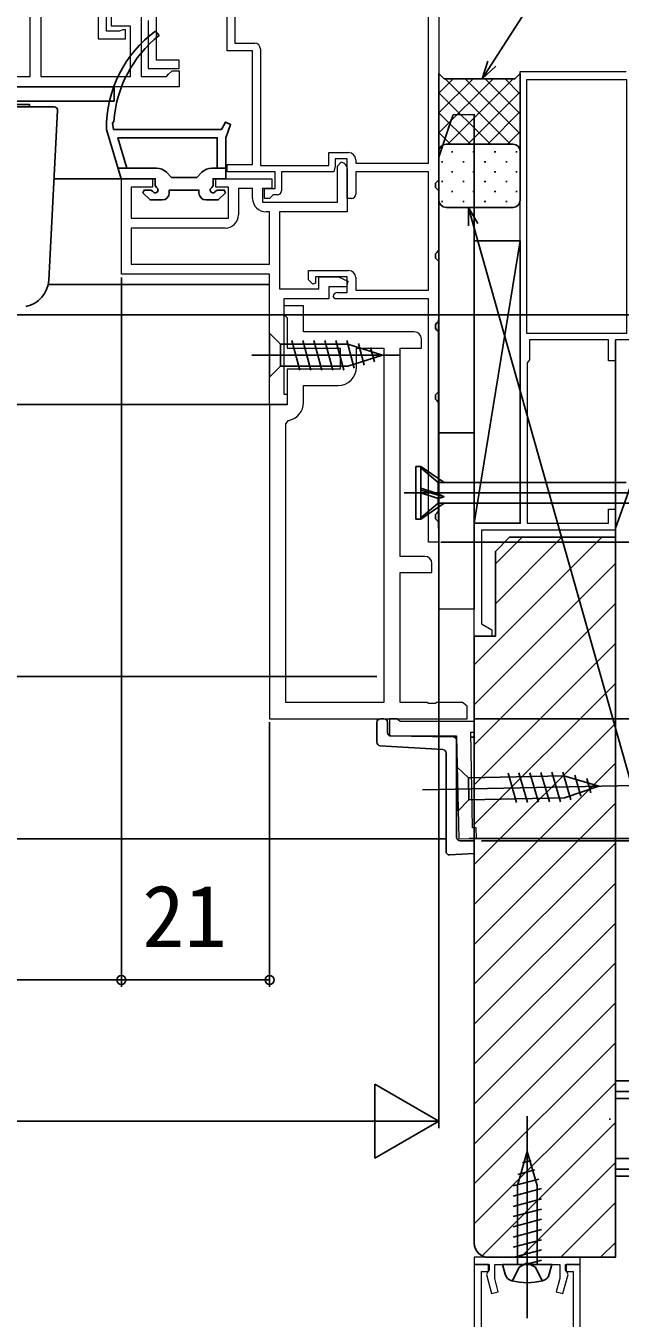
# Model space of a CAD drawing. Units: millimetres, scale not verified. Extents: x -525 to 525, y -803 to 799.
# Drawn here: x 204.6 to 288.8, y -640.8 to -457.7 of the extents above; entities that cross this region are included whole.
import ezdxf
from ezdxf.enums import TextEntityAlignment as Align

# ---------------------------------------------------------------- set-up
doc = ezdxf.new("R2010")
doc.units = ezdxf.units.MM
doc.header["$LTSCALE"] = 4
doc.layers.add('0-2_YKK_11', color=7, linetype='Continuous', lineweight=18)
for name, color, linetype in [('0-4_YKK_12', 2, 'Continuous'), ('0-5_YKK_13', 4, 'Continuous'), ('0-6_YKK_D', 6, 'Continuous'), ('0-8_YSS_K', 3, 'Continuous'), ('0-9_YSS_KE', 3, 'Continuous')]:
    doc.layers.add(name, color=color, linetype=linetype)
doc.styles.add('ＭＳ ゴシック', font='')
doc.styles.get('ＭＳ ゴシック').set_extended_font_data('MS Gothic')

msp = doc.modelspace()

# ---------------------------------------------------------------- linework, layer by layer
at = {"layer": '0-2_YKK_11', "color": 211}
msp.add_line((239.108, -495.3), (239.108, -495.322), dxfattribs=at)
at = {"layer": '0-2_YKK_11', "color": 30}
msp.add_line((267.106, -555.844), (267.106, -554.044), dxfattribs=at)
at = {"layer": '0-2_YKK_11'}
for points in [[(221.906, -456.944), (221.906, -463.744), (226.306, -463.744), (226.306, -462.544), (223.106, -462.544), (223.106, -453.444), (227.106, -453.444), (227.106, -452.444), (222.606, -452.444), (222.606, -448.044), (222.806, -447.844), (223.106, -447.544), (223.106, -429.144), (222.806, -428.844), (222.606, -428.644), (222.606, -425.544), (227.106, -425.544), (227.106, -423.444), (225.731, -423.444), (225.57, -423.832), (226.094, -424.356), (225.934, -424.744), (223.606, -424.744)], [(203.706, -453.844), (206.706, -453.844), (206.706, -464.844), (219.406, -464.844), (219.406, -457.744), (216.706, -457.744), (216.706, -456.244), (220.906, -456.244), (220.906, -464.844), (224.506, -464.844), (224.806, -464.544), (225.306, -464.044), (226.306, -464.044), (226.306, -466.344), (154.506, -466.344)], [(177.106, -453.344), (214.806, -453.344), (214.806, -459.544), (218.706, -459.544), (218.706, -458.244), (218.306, -458.244), (218.083, -458.344), (217.859, -458.444), (216.006, -458.444), (216.006, -455.944), (218.448, -455.944), (218.632, -456.064), (219.181, -456.064), (219.365, -455.944), (220.906, -455.944)], [(187.406, -464.844), (205.206, -464.844), (205.206, -455.344), (203.706, -455.344)], [(269.106, -642.144), (269.106, -634.144), (270.106, -634.144), (270.106, -633.144), (268.106, -633.144), (268.106, -677.317)], [(283.106, -707.144), (283.106, -633.144), (281.106, -633.144), (281.106, -634.144), (282.106, -634.144), (282.106, -642.144)]]:
    msp.add_lwpolyline(points, dxfattribs=at)
at = {"layer": '0-2_YKK_11', "color": 211}
for points in [[(263.106, -423.844), (263.106, -499.144), (263.056, -499.276), (263.006, -499.408), (263.006, -528.779), (263.056, -528.912), (263.106, -529.044), (263.106, -530.844), (261.606, -530.844), (261.606, -496.344), (248.406, -496.344), (248.106, -496.044)], [(240.206, -481.644), (239.606, -481.644), (239.306, -481.944), (239.106, -482.144), (238.406, -482.144), (238.406, -480.744), (239.906, -480.744), (239.906, -478.344), (233.106, -478.344), (233.106, -477.344), (236.706, -477.344), (236.706, -461.244), (233.106, -461.244), (233.106, -424.844)], [(261.606, -477.144), (261.606, -425.144), (234.206, -425.144), (234.206, -460.144), (237.006, -460.144)], [(237.806, -460.944), (237.806, -477.444), (247.506, -477.444), (247.506, -475.644), (250.306, -475.644)], [(239.107, -492.844), (218.108, -492.844), (218.108, -479.344), (222.508, -479.344), (222.508, -480.544), (219.508, -480.544), (219.508, -484.944), (233.308, -484.944), (233.308, -480.544), (231.508, -480.544), (231.508, -479.344), (239.408, -479.344), (239.408, -480.744), (238.108, -480.744), (238.108, -482.644), (248.708, -482.644), (248.708, -477.544), (249.208, -477.044)], [(250.706, -482.144), (250.106, -482.144), (250.106, -476.544), (248.406, -476.544), (248.406, -477.544), (248.206, -478.344), (240.806, -478.344), (240.806, -481.044)], [(251.306, -476.644), (251.306, -477.144), (261.606, -477.144)], [(250.108, -477.944), (250.108, -484.044), (240.508, -484.044), (240.508, -494.944), (246.108, -494.944), (246.108, -493.244), (248.877, -493.244), (250.172, -493.858), (249.995, -494.644), (247.508, -494.644), (247.508, -496.344), (241.107, -496.344), (241.107, -509.859), (241.607, -509.859), (241.607, -511.359), (239.107, -511.359), (239.107, -492.844)], [(251.306, -493.344), (251.306, -495.144), (261.606, -495.144), (261.606, -478.344), (251.306, -478.344), (251.306, -481.544)], [(236.708, -482.144), (236.708, -480.744), (234.708, -480.744), (234.708, -484.444)], [(219.508, -491.444), (239.108, -491.444), (239.108, -484.044), (238.608, -484.044)], [(232.808, -486.344), (219.508, -486.344), (219.508, -491.444)], [(248.706, -495.444), (250.106, -495.444), (250.106, -493.244), (245.606, -493.244), (245.606, -494.147), (245.229, -494.298), (244.606, -493.644), (244.606, -492.344), (250.306, -492.344)]]:
    msp.add_lwpolyline(points, dxfattribs=at)
at = {"layer": '0-2_YKK_11', "color": 4}
for points in [[(274.606, -502.844), (274.606, -464.144), (289.606, -464.144)], [(310.606, -502.144), (288.106, -502.144), (288.106, -505.144), (287.106, -505.144), (287.106, -502.144), (275.906, -502.144), (275.906, -504.986), (275.786, -505.169), (275.606, -505.444), (275.606, -528.144), (287.106, -528.144), (287.106, -526.144), (288.106, -526.144), (288.106, -529.144), (269.106, -529.144), (269.106, -542.378), (270.606, -543.244), (270.606, -544.144), (268.106, -544.144), (268.106, -528.144), (274.606, -528.144), (274.606, -505.144), (274.606, -502.844)]]:
    msp.add_lwpolyline(points, dxfattribs=at)
msp.add_lwpolyline([(289.706, -501.244), (289.706, -465.344), (275.506, -465.344), (275.506, -501.244)], close=True, dxfattribs=at)
at = {"layer": '0-2_YKK_11', "color": 30}
for points in [[(259.606, -501.044), (243.906, -501.044), (243.906, -497.344), (242.106, -497.344), (241.106, -497.344), (241.106, -498.544), (241.406, -498.844), (241.606, -499.044), (241.606, -503.344), (249.106, -503.344), (249.106, -506.344), (241.606, -506.344), (241.606, -511.344), (239.106, -511.344)], [(255.306, -503.344), (255.306, -553.544), (241.406, -553.544), (241.406, -514.085), (241.81, -513.595)], [(251.406, -506.044), (251.406, -503.344), (255.306, -503.344)], [(261.106, -532.844), (257.606, -532.844), (257.606, -503.344), (260.606, -503.344), (260.606, -502.044)], [(243.906, -511.044), (243.906, -508.644), (248.806, -508.644)], [(239.106, -511.344), (239.106, -555.844), (267.106, -555.844)], [(267.106, -554.044), (266.627, -553.687), (266.436, -553.544), (262.777, -553.544), (262.586, -553.687), (261.627, -553.687), (261.436, -553.544), (257.606, -553.544), (257.606, -535.144), (262.106, -535.144), (262.106, -533.844)]]:
    msp.add_lwpolyline(points, dxfattribs=at)
msp.add_lwpolyline([(265.606, -558.244), (265.906, -572.844), (268.406, -572.792), (268.376, -571.303), (267.875, -571.303), (267.597, -557.744), (268.106, -557.744), (268.106, -556.244), (257.606, -556.244), (257.117, -555.844), (256.106, -555.844), (256.106, -558.244)], close=True, dxfattribs=at)
at = {"layer": '0-2_YKK_11'}
msp.add_lwpolyline([(283.106, -632.144), (268.106, -632.144), (268.106, -633.144), (270.206, -633.144), (270.206, -633.914), (270.006, -634.197), (269.817, -634.557), (270.545, -637.273), (271.51, -637.014), (271.006, -635.134), (271.006, -633.144), (275.148, -633.144), (275.332, -633.024), (275.881, -633.024), (276.065, -633.144), (280.206, -633.144), (280.206, -635.134), (279.702, -637.014), (280.668, -637.273), (281.396, -634.557), (281.206, -634.197), (281.006, -633.914), (281.006, -633.144), (283.106, -633.144)], close=True, dxfattribs=at)
at = {"layer": '0-2_YKK_11', "color": 211}
for centre, radius, start, end in [((237.006, -460.944), 0.8, 0.00001, 89.99999), ((250.306, -476.644), 1, 0.00001, 89.99999), ((249.208, -477.944), 0.9, 359.99998, 90.00002), ((240.206, -481.044), 0.6, 270.00001, 359.99999), ((238.608, -482.144), 1.9, 180.00001, 269.99999), ((250.706, -481.544), 0.6, 270.00001, 359.99999), ((232.808, -484.444), 1.9, 270.00001, 359.99999), ((250.306, -493.344), 1, 0.00001, 89.99999), ((248.706, -496.044), 0.6, 90.00001, 179.99999)]:
    msp.add_arc(centre, radius, start, end, dxfattribs=at)
at = {"layer": '0-2_YKK_11', "color": 30}
for centre, radius, start, end in [((259.606, -502.044), 1, 0.00001, 89.99999), ((248.806, -506.044), 2.6, 270.00001, 359.99999), ((241.306, -511.044), 2.6, 281.15993, 0.00001), ((261.106, -533.844), 1, 0.00001, 89.99999)]:
    msp.add_arc(centre, radius, start, end, dxfattribs=at)
at = {"layer": '0-4_YKK_12'}
for p, q in [((218.329, -479.344), (208.572, -479.344)), ((239.106, -494.344), (207.736, -494.344)), ((428.843, -498.644), (-395.991, -498.644)), ((182.252, -511.344), (239.81, -511.344)), ((254.306, -549.844), (-9.96, -549.844)), ((264.106, -572.844), (-9.96, -572.844))]:
    msp.add_line(p, q, dxfattribs=at)
at = {"layer": '0-5_YKK_13'}
for p, q in [((223.454, -459.057), (222.97, -458.421)), ((173.106, -466.344), (217.106, -466.344)), ((217.106, -468.344), (217.106, -466.344)), ((208.579, -469.144), (181.633, -469.144)), ((207.818, -493.72), (209.078, -469.67)), ((223.07, -477.844), (217.671, -477.844)), ((232.906, -477.844), (230.941, -477.844)), ((239.107, -501.244), (240.657, -502.794)), ((242.275, -502.244), (243.401, -506.444)), ((243.828, -502.244), (244.953, -506.444)), ((245.381, -502.244), (246.506, -506.444)), ((246.934, -502.244), (248.059, -506.444)), ((248.487, -502.244), (249.612, -506.444)), ((250.04, -502.244), (251.096, -506.185)), ((255.107, -504.344), (250.191, -502.794)), ((251.714, -502.698), (252.528, -505.734)), ((253.41, -503.232), (253.96, -505.282)), ((236.607, -504.344), (257.607, -504.344)), ((255.107, -504.344), (250.191, -505.894)), ((255.107, -504.344), (250.191, -505.894)), ((240.657, -505.894), (250.191, -505.894)), ((263.106, -515.319), (268.106, -515.319)), ((259.819, -520.094), (259.819, -527.594)), ((259.819, -520.094), (260.519, -520.094)), ((260.519, -520.094), (260.519, -527.594)), ((260.519, -520.094), (263.819, -522.369)), ((262.991, -522.369), (260.519, -520.294)), ((262.991, -523.971), (260.519, -523.194)), ((260.519, -523.472), (263.819, -524.425)), ((289.638, -522.369), (262.991, -522.369)), ((262.991, -522.369), (262.991, -523.981)), ((258.15, -523.844), (335.29, -523.844)), ((262.991, -524.621), (260.519, -523.844)), ((262.991, -525.319), (260.519, -527.394)), ((260.519, -527.594), (263.819, -525.319)), ((262.991, -523.971), (263.819, -524.425)), ((262.991, -524.621), (263.819, -524.425)), ((262.991, -524.621), (262.991, -525.319)), ((290.629, -525.319), (262.991, -525.319)), ((263.106, -525.319), (268.106, -525.319)), ((259.819, -527.594), (260.519, -527.594)), ((254.306, -559.174), (254.306, -556.344)), ((254.806, -555.844), (255.315, -555.853)), ((255.806, -556.353), (255.806, -557.77)), ((256.298, -558.27), (265.115, -558.424)), ((263.637, -560.215), (254.776, -559.673)), ((265.115, -558.424), (265.506, -558.431)), ((265.606, -558.924), (265.606, -572.644)), ((268.106, -571.354), (268.106, -558.976)), ((264.106, -574.644), (264.106, -560.714)), ((265.698, -562.705), (265.825, -568.904)), ((265.698, -562.705), (267.28, -564.223)), ((274.097, -567.734), (272.886, -563.558)), ((275.65, -567.702), (274.438, -563.526)), ((277.202, -567.671), (275.991, -563.495)), ((278.755, -567.639), (277.544, -563.463)), ((280.307, -567.607), (279.096, -563.431)), ((281.785, -567.318), (280.649, -563.399)), ((283.208, -566.837), (282.332, -563.818)), ((260.763, -565.907), (290.757, -565.292)), ((280.811, -563.946), (267.28, -564.223)), ((267.28, -564.223), (267.343, -567.323)), ((285.758, -565.395), (280.811, -563.946)), ((285.758, -565.395), (280.874, -567.045)), ((284.63, -566.356), (284.039, -564.318)), ((265.825, -568.904), (267.343, -567.323)), ((267.343, -567.323), (280.874, -567.045)), ((268.106, -572.757), (268.106, -573.144)), ((268.106, -573.644), (268.106, -574.429)), ((268.106, -574.429), (268.106, -574.93)), ((268.106, -574.93), (264.606, -575.144)), ((275.606, -640.744), (275.606, -612.144)), ((275.606, -617.144), (274.206, -621.972)), ((276.147, -618.448), (274.931, -618.774)), ((275.606, -617.144), (277.006, -621.972)), ((276.687, -619.753), (274.256, -620.405)), ((277.228, -621.058), (273.606, -622.028)), ((277.606, -622.406), (273.606, -623.477)), ((277.006, -633.144), (277.006, -621.972)), ((277.606, -623.855), (273.606, -624.927)), ((277.606, -625.304), (273.606, -626.376)), ((277.606, -626.754), (273.606, -627.825)), ((277.606, -628.203), (273.606, -629.275)), ((277.606, -629.652), (273.606, -630.724)), ((277.606, -631.102), (273.606, -632.174)), ((273.606, -633.144), (277.606, -633.144)), ((277.606, -632.551), (275.395, -633.144))]:
    msp.add_line(p, q, dxfattribs=at)
for points in [[(217.106, -468.344), (173.106, -468.344), (173.106, -466.344)], [(201.606, -468.844), (205.106, -468.844), (205.111, -469.144)], [(265.106, -470.275), (265.034, -470.492), (265.021, -470.532), (264.999, -470.597), (264.97, -470.684), (264.935, -470.79), (264.894, -470.912), (264.85, -471.043), (264.805, -471.18)], [(268.106, -540.319), (268.106, -471.249), (268.106, -470.249), (265.106, -470.275)], [(216.006, -472.344), (218.106, -479.344), (222.906, -479.344), (222.906, -480.311), (223.078, -480.582)], [(232.278, -472.344), (217.013, -472.344), (216.853, -471.473), (217.046, -471.213)], [(230.935, -480.582), (231.106, -480.311), (231.106, -479.344), (232.906, -479.344), (232.906, -473.544), (233.594, -471.647), (232.878, -471.312), (232.278, -472.344)], [(264.805, -471.18), (263.106, -476.275), (263.106, -539.278), (263.106, -540.275), (268.106, -540.319)], [(231.706, -477.844), (231.706, -473.544), (217.619, -473.544), (218.909, -477.844)], [(229.527, -478.43), (228.813, -479.144), (225.199, -479.144), (224.484, -478.43)], [(263.106, -479.475), (262.806, -479.775), (262.606, -479.975), (262.606, -480.075), (262.606, -480.475), (262.606, -480.575)], [(222.545, -481.115), (222.274, -480.944), (221.33, -480.944), (221.17, -481.332), (222.182, -482.344), (223.906, -482.344)], [(224.906, -481.344), (224.906, -480.944), (229.106, -480.944), (229.106, -481.344)], [(230.106, -482.344), (231.83, -482.344), (232.843, -481.332), (232.682, -480.944), (231.739, -480.944), (231.468, -481.115)], [(262.606, -480.575), (262.806, -480.775), (263.106, -481.075)], [(263.106, -489.475), (262.806, -489.775), (262.606, -489.975)], [(262.606, -489.975), (262.606, -490.075), (262.606, -490.475), (262.606, -490.575), (262.806, -490.775), (263.106, -491.075)], [(263.106, -499.475), (262.806, -499.775), (262.606, -499.975)], [(239.107, -501.244), (239.107, -507.444), (240.657, -505.894), (240.657, -502.794), (250.191, -502.794)], [(262.606, -499.975), (262.606, -500.075), (262.606, -500.475), (262.606, -500.575)], [(262.606, -500.575), (262.806, -500.775), (263.106, -501.075)], [(263.106, -509.475), (262.806, -509.775), (262.606, -509.975)], [(262.606, -509.975), (262.606, -510.075), (262.606, -510.475), (262.606, -510.575), (262.806, -510.775), (263.106, -511.075)], [(263.106, -526.41), (262.806, -526.71), (262.606, -526.91), (262.606, -527.51), (262.806, -527.71), (263.106, -528.01)], [(267.611, -558.467), (268.106, -558.476), (268.106, -558.976)], [(266.106, -573.144), (268.106, -573.144), (268.106, -573.644)], [(274.206, -621.972), (274.206, -633.144), (277.006, -633.144)], [(273.606, -633.144), (272.106, -633.144), (272.483, -634.55)], [(273.506, -635.495), (274.456, -633.548), (275.606, -632.936)], [(277.706, -635.495), (276.756, -633.548), (275.606, -632.936)], [(277.606, -633.144), (279.106, -633.144), (278.73, -634.55)]]:
    msp.add_lwpolyline(points, dxfattribs=at)
for centre, radius, start, end in [((233.005, -472.143), 17, 126.17705, 180.67588), ((234.006, -472.386), 17, 128.36575, 176.04243), ((208.579, -469.644), 0.5, 357, 90), ((223.07, -479.844), 2, 44.99999, 89.99998), ((230.941, -479.844), 2, 89.99998, 134.99997), ((222.906, -480.944), 0.4, 205.37695, 64.62305), ((223.906, -481.344), 1, 270, 0), ((230.106, -481.344), 1, 180.00002, 270), ((231.106, -480.944), 0.4, 115.37691, 334.62305), ((203.824, -493.51), 4, 280.92427, 357), ((254.806, -556.344), 0.5, 90, 180), ((255.306, -556.353), 0.5, 0, 89), ((256.306, -557.77), 0.5, 180, 269), ((254.806, -559.174), 0.5, 180, 266.5), ((263.606, -560.714), 0.5, 0, 86.5), ((265.106, -558.924), 0.5, 0, 89), ((266.106, -572.644), 0.5, 180, 270), ((264.606, -574.644), 0.5, 180, 270), ((273.739, -634.214), 1.3, 195, 255.9647), ((277.474, -634.214), 1.3, 284.0353, 345), ((275.606, -626.744), 9, 255.9647, 284.0353)]:
    msp.add_arc(centre, radius, start, end, dxfattribs=at)
at = {"layer": '0-6_YKK_D'}
for p, q in [((218.108, -493.344), (218.108, -593.844)), ((218.108, -493.344), (218.108, -593.844)), ((263.356, -530.844), (384.652, -530.844)), ((263.356, -530.844), (384.652, -530.844)), ((263.817, -530.844), (364.652, -530.844)), ((263.106, -531.544), (263.106, -613.844)), ((239.106, -556.344), (239.106, -593.844)), ((268.106, -555.844), (384.652, -555.844)), ((268.106, -555.844), (404.652, -555.844)), ((268.106, -555.844), (404.652, -555.844)), ((267.396, -572.834), (404.652, -572.834)), ((269.106, -573.144), (424.652, -573.144)), ((218.108, -592.844), (154.506, -592.844)), ((218.108, -592.844), (239.106, -592.844)), ((263.106, -612.844), (254.013, -607.594)), ((254.013, -607.594), (254.013, -618.094)), ((-274.393, -612.844), (252.606, -612.844)), ((263.106, -612.844), (244.92, -612.844)), ((263.106, -612.844), (254.013, -618.094))]:
    msp.add_line(p, q, dxfattribs=at)
for points in [[(269.215, -465.194), (270.594, -463.048), (328.092, -373.544)], [(271.168, -463.418), (269.215, -465.194), (270.019, -462.679)], [(267.303, -486.034), (267.267, -483.394), (268.618, -485.662)], [(267.267, -483.394), (267.96, -485.848), (312.637, -643.868)]]:
    msp.add_lwpolyline(points, dxfattribs=at)
for centre in [(218.108, -592.844), (218.108, -592.844), (239.106, -592.844)]:
    msp.add_circle(centre, 0.637, dxfattribs=at)
at = {"layer": '0-8_YSS_K'}
for p, q in [((274.606, -464.514), (274.571, -464.479)), ((263.106, -467.197), (265.11, -465.194)), ((263.106, -470.025), (267.938, -465.194)), ((263.106, -472.854), (270.766, -465.194)), ((273.222, -474.444), (263.972, -465.194)), ((264.345, -474.444), (273.595, -465.194)), ((274.606, -472.999), (266.801, -465.194)), ((274.606, -470.171), (269.629, -465.194)), ((274.606, -467.343), (272.458, -465.194)), ((270.394, -474.444), (263.106, -467.156)), ((267.173, -474.444), (274.606, -467.011)), ((267.566, -474.444), (263.106, -469.985)), ((270.002, -474.444), (274.606, -469.839)), ((264.737, -474.444), (263.106, -472.813)), ((272.83, -474.444), (274.606, -472.668)), ((263.106, -482.394), (263.106, -475.444)), ((264.106, -474.444), (273.606, -474.444)), ((273.606, -474.444), (264.106, -474.444)), ((264.878, -475.512), (265.078, -475.512)), ((267.908, -475.512), (268.108, -475.512)), ((270.938, -475.512), (271.138, -475.512)), ((273.968, -475.512), (274.168, -475.512)), ((274.606, -475.444), (274.606, -482.394)), ((263.463, -476.927), (263.663, -476.927)), ((266.493, -476.927), (266.693, -476.927)), ((269.523, -476.927), (269.723, -476.927)), ((272.553, -476.927), (272.753, -476.927)), ((264.878, -478.342), (265.078, -478.342)), ((267.908, -478.342), (268.108, -478.342)), ((270.938, -478.342), (271.138, -478.342)), ((273.968, -478.342), (274.168, -478.342)), ((263.463, -479.757), (263.663, -479.757)), ((264.878, -481.172), (265.078, -481.172)), ((266.493, -479.757), (266.693, -479.757)), ((267.908, -481.172), (268.108, -481.172)), ((269.523, -479.757), (269.723, -479.757)), ((270.938, -481.172), (271.138, -481.172)), ((272.553, -479.757), (272.753, -479.757)), ((273.968, -481.172), (274.168, -481.172)), ((263.463, -482.587), (263.663, -482.587)), ((266.493, -482.587), (266.693, -482.587)), ((269.523, -482.587), (269.723, -482.587)), ((272.553, -482.587), (272.753, -482.587)), ((273.606, -483.394), (264.106, -483.394)), ((274.606, -488.144), (268.106, -528.144)), ((288.106, -528.844), (297.606, -502.144)), ((288.106, -529.144), (288.106, -502.144)), ((286.177, -530.144), (268.106, -548.215)), ((280.521, -530.144), (271.106, -539.558)), ((274.864, -530.144), (271.106, -533.901)), ((288.106, -533.872), (268.106, -553.872)), ((288.106, -539.529), (268.106, -559.529)), ((288.106, -545.185), (268.106, -565.185)), ((288.106, -550.842), (268.106, -570.842)), ((288.106, -556.499), (268.106, -576.499)), ((288.106, -562.156), (268.106, -582.156)), ((288.106, -567.813), (268.106, -587.813)), ((288.106, -573.47), (268.106, -593.47)), ((288.106, -579.126), (268.106, -599.126)), ((288.106, -584.783), (268.106, -604.783)), ((288.106, -590.44), (268.106, -610.44)), ((288.106, -596.097), (268.106, -616.097)), ((288.106, -601.754), (268.106, -621.754)), ((288.106, -607.411), (268.106, -627.411)), ((363.652, -608.644), (288.106, -608.644)), ((288.106, -613.068), (269.232, -631.942)), ((287.223, -612.592), (287.423, -612.592)), ((288.106, -618.724), (274.687, -632.144)), ((363.652, -618.144), (288.106, -618.144)), ((363.652, -620.644), (288.106, -620.644)), ((288.106, -624.381), (280.344, -632.144)), ((288.106, -630.038), (286.001, -632.144))]:
    msp.add_line(p, q, dxfattribs=at)
for points in [[(263.106, -464.444), (263.856, -465.194), (273.856, -465.194), (274.606, -464.444), (274.606, -475.444)], [(263.106, -475.444), (263.106, -464.444), (263.856, -465.194), (273.856, -465.194), (274.606, -464.444)], [(288.106, -529.144), (288.106, -607.144), (297.606, -607.144)]]:
    msp.add_lwpolyline(points, dxfattribs=at)
msp.add_lwpolyline([(274.606, -488.144), (268.106, -488.144), (268.106, -528.144), (274.606, -528.144)], close=True, dxfattribs=at)
for centre, start, end in [((264.106, -475.444), 90, 180), ((264.106, -475.444), 90, 180), ((273.606, -475.444), 360, 90), ((273.606, -475.444), 360, 90), ((264.106, -482.394), 180, 270), ((273.606, -482.394), 270, 360)]:
    msp.add_arc(centre, 1, start, end, dxfattribs=at)
at = {"layer": '0-9_YSS_KE'}
for p, q in [((363.652, -607.144), (288.106, -607.144)), ((288.106, -619.644), (288.106, -607.144)), ((288.106, -609.644), (363.652, -609.644)), ((363.652, -619.644), (288.106, -619.644))]:
    msp.add_line(p, q, dxfattribs=at)
for points in [[(268.106, -630.144), (268.106, -544.144), (271.106, -544.144), (271.106, -532.144), (273.106, -530.144), (288.106, -530.144)], [(288.106, -530.144), (288.106, -632.144), (270.106, -632.144)]]:
    msp.add_lwpolyline(points, dxfattribs=at)
msp.add_arc((270.106, -630.144), 2, 180.00001, 269.99999, dxfattribs=at)

# ---------------------------------------------------------------- texts
at = {"layer": '0-6_YKK_D', "style": 'ＭＳ ゴシック'}
msp.add_text('21', height=8.798, dxfattribs=at).set_placement((221.073, -590.844), align=Align.BOTTOM_LEFT)

doc.saveas('drawing.dxf')
